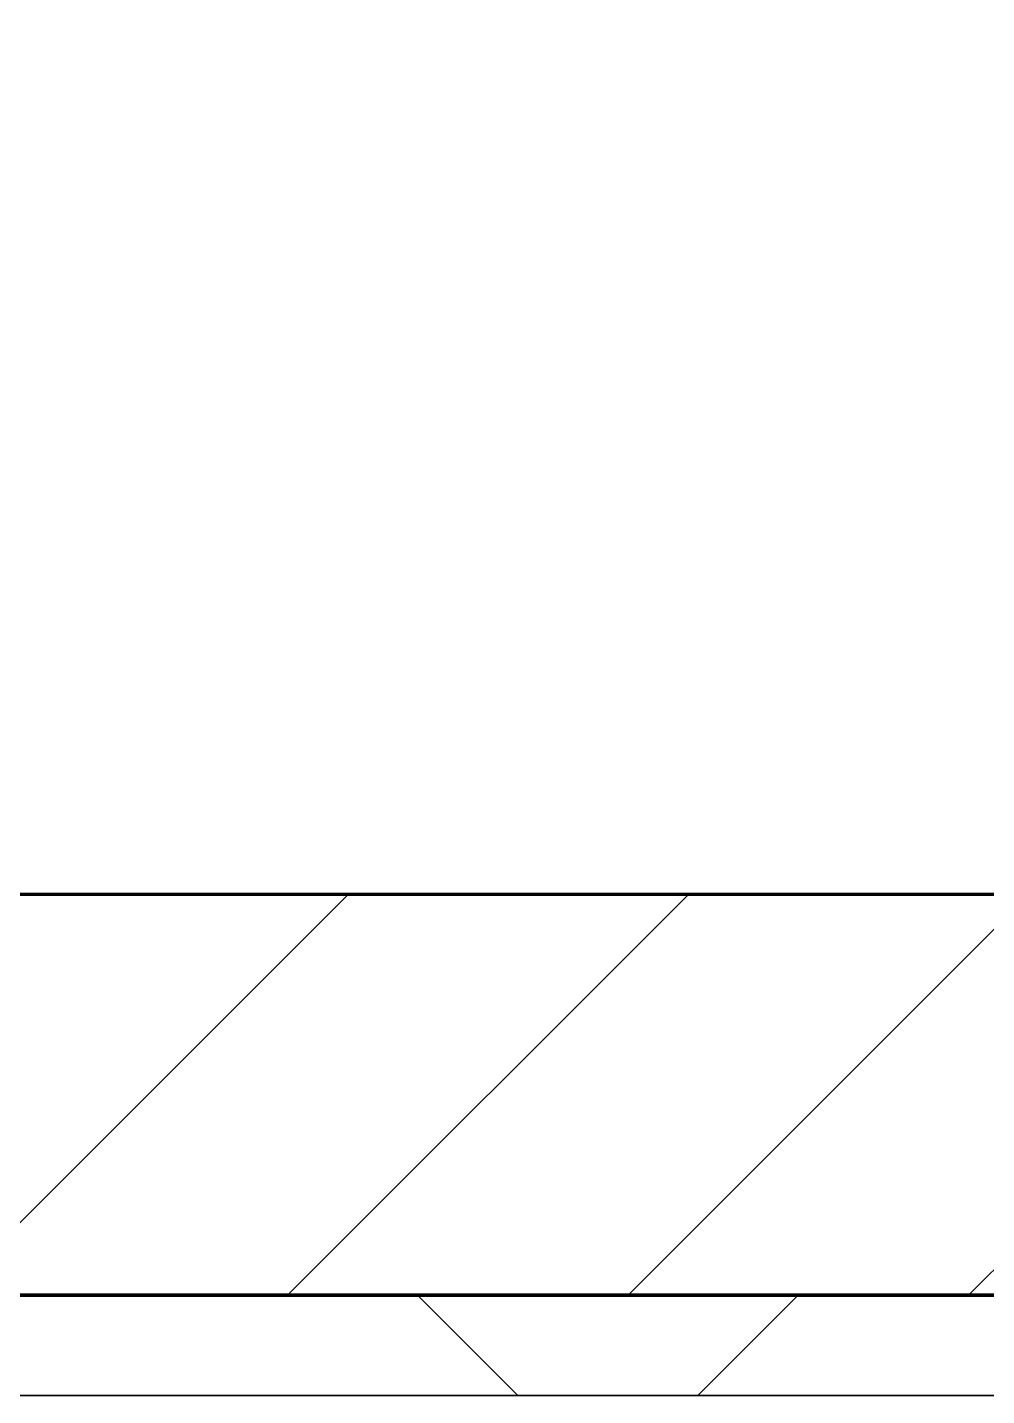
# Model space of a CAD drawing. Header units: millimetres. Extents: x -853228 to -744682, y -17776 to 32484.
# Drawn here: x -830362 to -829884, y 7894 to 8576 of the extents above; entities that cross this region are included whole.
import ezdxf

# ---------------------------------------------------------------- set-up
doc = ezdxf.new("R2010")
doc.units = ezdxf.units.MM
for name, color, linetype, lineweight in [('A-GLAZ-CURT', 2, 'Continuous', 9), ('A-WALL', 5, 'Continuous', 35), ('A-WALL-FNSH', 2, 'Continuous', 35), ('A-WALL-PATT', 1, 'Continuous', 9)]:
    doc.layers.add(name, color=color, linetype=linetype, lineweight=lineweight)

# ---------------------------------------------------------------- blocks, each defined once
blk = doc.blocks.new('PPLS-PP19_Custom Tile Pattern - Custom Tile Pattern-V58-4281-01 ENLARGED LOWER PLATFORM LEVEL - REFLECTED CEILING PLAN - SHEET 2')
at = {"layer": 'A-GLAZ-CURT'}
for p, q in [((-300, 0), (300, 0)), ((300, 0), (-300, 0)), ((195.99, 0), (213.31, 0)), ((213.31, 0), (195.99, 0)), ((230.06, 0), (300, 0)), ((-300, -50), (300, -50)), ((300, -50), (-300, -50))]:
    blk.add_line(p, q, dxfattribs=at)
for points, knots in [([(9.32, 0), (9.08, 0), (7.65, 0), (2.57, 0), (-12.23, 0), (-25.64, 0), (-40, 0), (-56.24, 0), (-75.59, 0), (-94, 0), (-112.01, 0), (-114.94, 0), (-115.63, 0)], [-2922.926651, -2922.926651, -2922.926651, -2922.926651, -2882.788014, -2720.818881, -2518.50168, -2125.455881, -1792.521578, -1466.981642, -1208.454564, -789.402658, -501.969187, -243.577221, -243.577221, -243.577221, -243.577221]), ([(31.18, 0), (25.97, 0), (11.99, 0), (-16.92, 0), (-47.42, 0), (-65.77, 0), (-66.37, 0), (-66.38, 0)], [-4496.803627, -4496.803627, -4496.803627, -4496.803627, -4222.080604, -3745.412743, -2981.410125, -2542.574734, -2498.224237, -2498.224237, -2498.224237, -2498.224237]), ([(-36.78, 0), (-32.43, 0), (-19.22, 0), (8.83, 0), (43.36, 0), (70.92, 0), (82.12, 0), (83.66, 0)], [-6191.144455, -6191.144455, -6191.144455, -6191.144455, -5862.463379, -5340.621928, -4573.028122, -4094.177415, -3869.465285, -3869.465285, -3869.465285, -3869.465285]), ([(30.82, 0), (29.27, 0), (20.14, 0), (3.54, 0), (-16.58, 0), (-34.76, 0), (-36.04, 0)], [-10462.034656, -10462.034656, -10462.034656, -10462.034656, -10363.088938, -9884.23066, -9424.652049, -9182.880979, -9182.880979, -9182.880979, -9182.880979]), ([(70.61, 0), (66.16, 0), (55.8, 0), (39.61, 0), (24.74, 0), (2.64, 0), (-17.84, 0), (-30.57, 0), (-31.82, 0), (-32, 0)], [-4647.237329, -4647.237329, -4647.237329, -4647.237329, -4326.416877, -4098.545751, -3766.694881, -3333.063701, -2994.501669, -2698.150104, -2614.070998, -2614.070998, -2614.070998, -2614.070998]), ([(8.33, 0), (8.19, 0), (7.18, 0), (0.32, 0), (-13.89, 0), (-24.92, 0), (-29.03, 0)], [-3574.286521, -3574.286521, -3574.286521, -3574.286521, -3526.962355, -3285.499107, -2903.012179, -2680.714891, -2680.714891, -2680.714891, -2680.714891]), ([(-28.57, 0), (-26.93, 0), (-20.29, 0), (-11.45, 0), (2.08, 0), (13.15, 0), (21.24, 0), (24.62, 0), (24.72, 0), (24.72, 0)], [-5361.429781, -5361.429781, -5361.429781, -5361.429781, -5261.36855, -5050.479954, -4785.90057, -4596.498881, -4445.288762, -4384.376941, -4376.041937, -4376.041937, -4376.041937, -4376.041937]), ([(76.63, 0), (74.8, 0), (67.65, 0), (53.52, 0), (37, 0), (24.07, 0), (12.82, 0), (-2.71, 0), (-15.19, 0), (-20.73, 0)], [-3095.572228, -3095.572228, -3095.572228, -3095.572228, -2950.589685, -2634.532728, -2313.748533, -2106.613311, -1925.670641, -1617.263037, -1300.788071, -1300.788071, -1300.788071, -1300.788071]), ([(-20.73, 0), (-19.04, 0), (-10.73, 0), (8.61, 0), (15.02, 0), (22.91, 0), (31, 0), (38.24, 0), (44.7, 0), (47.53, 0)], [-2977.990157, -2977.990157, -2977.990157, -2977.990157, -2864.387349, -2439.246196, -2084.094819, -1956.422387, -1818.904206, -1645.594513, -1494.576379, -1494.576379, -1494.576379, -1494.576379]), ([(-20.6, 0), (-13.44, 0), (6.18, 0), (22.06, 0), (37.44, 0), (43.61, 0), (47.75, 0), (48.24, 0)], [-2129.983776, -2129.983776, -2129.983776, -2129.983776, -1716.209403, -1206.526904, -1089.329421, -901.315459, -876.499841, -876.499841, -876.499841, -876.499841]), ([(-20.53, 0), (-17, 0), (-7.84, 0), (4.23, 0), (9.64, 0), (10.14, 0), (10.18, 0)], [-3775.446925, -3775.446925, -3775.446925, -3775.446925, -3589.737505, -3285.047089, -3066.359526, -3044.715262, -3044.715262, -3044.715262, -3044.715262]), ([(-15.19, 0), (-13.07, 0), (7.48, 0), (31.34, 0), (46.1, 0), (48.24, 0)], [-461.142613, -461.142613, -461.142613, -461.142613, -429.606584, -390.253598, -383.629604, -383.629604, -383.629604, -383.629604]), ([(-2.63, 0), (-2.47, 0), (-1.22, 0), (4.92, 0), (15.97, 0), (22.54, 0), (24.49, 0)], [-226.825321, -226.825321, -226.825321, -226.825321, -220.269177, -206.416616, -198.214427, -187.717507, -187.717507, -187.717507, -187.717507]), ([(48.24, 0), (44.06, 0), (33.04, 0), (12, 0), (3.08, 0), (-1.67, 0), (-2.25, 0)], [-320.299901, -320.299901, -320.299901, -320.299901, -307.516438, -285.83788, -246.234814, -234.646884, -234.646884, -234.646884, -234.646884]), ([(24.69, 0), (24.54, 0), (20.99, 0), (15.48, 0), (10.8, 0), (9.63, 0)], [-4368.572414, -4368.572414, -4368.572414, -4368.572414, -4306.476363, -4080.000647, -3772.857994, -3772.857994, -3772.857994, -3772.857994]), ([(18.16, 0), (19.15, 0), (24.25, 0), (25.66, 0), (26.12, 0)], [-5700.113719, -5700.113719, -5700.113719, -5700.113719, -5554.232259, -5302.431367, -5302.431367, -5302.431367, -5302.431367]), ([(47.71, 0), (45.87, 0), (40.95, 0), (29.53, 0), (20.67, 0), (18.85, 0), (18.16, 0)], [-6433.096879, -6433.096879, -6433.096879, -6433.096879, -6314.283804, -6135.05769, -5972.647715, -5832.674503, -5832.674503, -5832.674503, -5832.674503]), ([(27.44, 0), (27.9, 0), (29.54, 0), (38.07, 0), (53.39, 0), (71.67, 0), (84.83, 0), (86.01, 0), (92.51, 0), (94.33, 0)], [-5037.309798, -5037.309798, -5037.309798, -5037.309798, -4887.603822, -4705.298446, -4353.683244, -3960.84581, -3759.045785, -3336.541051, -2783.776468, -2783.776468, -2783.776468, -2783.776468]), ([(27.89, 0), (29.09, 0), (33.4, 0), (48.37, 0), (71.92, 0), (97.37, 0), (110.89, 0), (116.09, 0)], [-147.777612, -147.777612, -147.777612, -147.777612, -135.792042, -118.513713, -97.899267, -63.759246, -47.927874, -47.927874, -47.927874, -47.927874]), ([(53.18, 0), (53.06, 0), (52.22, 0), (44.99, 0), (36.46, 0), (30.82, 0)], [-622.740158, -622.740158, -622.740158, -622.740158, -566.066452, -360.610861, 0, 0, 0, 0]), ([(136.44, 0), (121.66, 0), (86.93, 0), (51.16, 0), (31.18, 0)], [-106.750556, -106.750556, -106.750556, -106.750556, -59.610984, 0, 0, 0, 0]), ([(116.62, 0), (112.92, 0), (98.36, 0), (76.86, 0), (57.82, 0), (46.51, 0), (41.18, 0), (36.02, 0), (35.54, 0), (35.54, 0)], [-417.916945, -417.916945, -417.916945, -417.916945, -401.860199, -357.622665, -341.267687, -334.000314, -326.15566, -319.318397, -317.489778, -317.489778, -317.489778, -317.489778]), ([(36.29, 0), (37.77, 0), (48.82, 0), (64.79, 0), (95.91, 0), (124.45, 0), (132.42, 0), (134.6, 0)], [-314.598523, -314.598523, -314.598523, -314.598523, -305.899624, -287.17622, -249.500363, -194.761443, -152.241002, -152.241002, -152.241002, -152.241002]), ([(114.39, 0), (114.2, 0), (112.08, 0), (105.42, 0), (92.38, 0), (85.59, 0), (74.4, 0), (62.26, 0), (54.08, 0), (49.83, 0), (48.25, 0)], [-8148.58938, -8148.58938, -8148.58938, -8148.58938, -8105.191388, -7723.759874, -7531.75727, -7135.649961, -6924.452779, -6738.82075, -6548.303034, -6444.996972, -6444.996972, -6444.996972, -6444.996972]), ([(48.3, 0), (49, 0), (53.57, 0), (58.74, 0), (61.34, 0), (61.45, 0)], [-1480.726743, -1480.726743, -1480.726743, -1480.726743, -1443.202566, -1228.752106, -1120.932285, -1120.932285, -1120.932285, -1120.932285]), ([(48.54, 0), (50.85, 0), (58.18, 0), (64.47, 0), (72.74, 0), (75.22, 0), (76.03, 0), (76.21, 0)], [-871.356999, -871.356999, -871.356999, -871.356999, -753.071572, -495.328968, -421.953223, -334.951786, -290.452333, -290.452333, -290.452333, -290.452333]), ([(103.09, 0), (101.08, 0), (86.31, 0), (67.79, 0), (51.71, 0), (48.61, 0)], [-375.435014, -375.435014, -375.435014, -375.435014, -369.147452, -330.153101, -320.684075, -320.684075, -320.684075, -320.684075]), ([(48.88, 0), (60.72, 0), (83.91, 0), (106.51, 0), (117.19, 0)], [-382.965103, -382.965103, -382.965103, -382.965103, -346.313304, -312.933773, -312.933773, -312.933773, -312.933773]), ([(61.47, 0), (61.47, 0), (61.21, 0), (54.61, 0), (53.71, 0), (53.56, 0)], [-1113.311073, -1113.311073, -1113.311073, -1113.311073, -1096.402191, -891.204116, -747.28819, -747.28819, -747.28819, -747.28819]), ([(76.22, 0), (75.58, 0), (73.64, 0), (71.05, 0), (70.61, 0)], [-193.634889, -193.634889, -193.634889, -193.634889, -31.537676, 0, 0, 0, 0]), ([(94.4, 0), (94.4, 0), (94.64, 0), (99.11, 0), (108.97, 0), (120.79, 0), (139.94, 0), (163.31, 0), (185.23, 0), (193.62, 0), (194.69, 0), (194.79, 0)], [-2348.345796, -2348.345796, -2348.345796, -2348.345796, -2310.419338, -2233.599744, -2052.234781, -1843.028543, -1530.39897, -1095.004608, -529.74427, -295.064701, -265.121568, -265.121568, -265.121568, -265.121568]), ([(117.09, 0), (116.97, 0), (112.88, 0), (108.04, 0), (103.09, 0)], [-15.975958, -15.975958, -15.975958, -15.975958, -15.488593, 0, 0, 0, 0]), ([(117.16, 0), (116.05, 0), (113.72, 0), (111.98, 0), (105.66, 0), (105.23, 0), (105.23, 0)], [-9342.352953, -9342.352953, -9342.352953, -9342.352953, -9220.200448, -9012.77275, -8966.157302, -8929.495943, -8929.495943, -8929.495943, -8929.495943]), ([(105.26, 0), (105.52, 0), (111.01, 0), (112.65, 0), (113.59, 0)], [-8920.561005, -8920.561005, -8920.561005, -8920.561005, -8814.835624, -8577.462505, -8577.462505, -8577.462505, -8577.462505]), ([(117.15, 0), (119.77, 0), (123.8, 0), (128.63, 0), (128.95, 0)], [-46.863747, -46.863747, -46.863747, -46.863747, -39.050993, -35.895543, -35.895543, -35.895543, -35.895543]), ([(129.02, 0), (129.02, 0), (124.41, 0), (122.42, 0), (118.89, 0), (117.19, 0)], [-35.386604, -35.386604, -35.386604, -35.386604, -31.430235, -22.807238, -16.106663, -16.106663, -16.106663, -16.106663]), ([(168.37, 0), (167.68, 0), (162.47, 0), (148.87, 0), (126.32, 0), (117.2, 0)], [-543.375029, -543.375029, -543.375029, -543.375029, -530.793311, -458.593899, -418.756416, -418.756416, -418.756416, -418.756416]), ([(157.9, 0), (156.77, 0), (151.67, 0), (143.29, 0), (134.04, 0), (126.24, 0), (120.76, 0), (118.33, 0), (117.36, 0)], [-10292.955006, -10292.955006, -10292.955006, -10292.955006, -10098.273015, -9847.788484, -9677.714971, -9567.007022, -9453.21225, -9349.434131, -9349.434131, -9349.434131, -9349.434131]), ([(118.18, 0), (124.75, 0), (131.53, 0), (138.28, 0), (138.53, 0)], [-311.894639, -311.894639, -311.894639, -311.894639, -291.370682, -290.5735, -290.5735, -290.5735, -290.5735]), ([(128.58, 0), (128.8, 0), (130.16, 0), (139.26, 0), (152.67, 0), (161.24, 0), (162.19, 0), (162.75, 0)], [-633.326174, -633.326174, -633.326174, -633.326174, -627.736123, -618.981161, -602.094757, -592.980799, -581.414464, -581.414464, -581.414464, -581.414464]), ([(137.1, 0), (136, 0), (133.64, 0), (129.87, 0), (129.11, 0)], [-670.405967, -670.405967, -670.405967, -670.405967, -651.020627, -640.742133, -640.742133, -640.742133, -640.742133]), ([(186.15, 0), (184.27, 0), (179.19, 0), (171, 0), (161.95, 0), (161.28, 0), (158.35, 0), (157.85, 0), (157.77, 0)], [-11306.707996, -11306.707996, -11306.707996, -11306.707996, -11105.624034, -10839.086983, -10768.332124, -10666.779182, -10580.760289, -10550.278881, -10550.278881, -10550.278881, -10550.278881]), ([(300, 0), (286.53, 0), (254.22, 0), (207.11, 0), (177.41, 0), (159.34, 0), (158.33, 0), (158.3, 0)], [-285.253232, -285.253232, -285.253232, -285.253232, -244.693688, -187.987675, -143.776725, -129.632772, -123.352749, -123.352749, -123.352749, -123.352749]), ([(159.07, 0), (159.13, 0), (160.84, 0), (165.21, 0), (173.59, 0), (181.07, 0), (185.77, 0)], [-115.643202, -115.643202, -115.643202, -115.643202, -114.681583, -87.660824, -65.295536, -46.257281, -46.257281, -46.257281, -46.257281]), ([(162.75, 0), (165.4, 0), (170.91, 0), (172.61, 0), (172.61, 0)], [-111.264224, -111.264224, -111.264224, -111.264224, -56.742688, -19.085662, -19.085662, -19.085662, -19.085662]), ([(247.1, 0), (246.76, 0), (245.04, 0), (238.34, 0), (226.56, 0), (221.1, 0), (200.27, 0), (182.99, 0), (174.27, 0), (169.67, 0), (168.99, 0)], [-9649.085549, -9649.085549, -9649.085549, -9649.085549, -9581.591397, -9406.094246, -9221.510254, -9016.44624, -8717.832359, -8253.978395, -8152.463617, -8069.855175, -8069.855175, -8069.855175, -8069.855175]), ([(186.09, 0), (187.14, 0), (192.8, 0), (208.82, 0), (219.42, 0), (230.06, 0)], [-45.818847, -45.818847, -45.818847, -45.818847, -41.623857, -24.459831, 0, 0, 0, 0]), ([(186.13, 0), (187.1, 0), (192.7, 0), (201.08, 0), (207.47, 0), (213.96, 0), (215.11, 0)], [-240.92641, -240.92641, -240.92641, -240.92641, -237.955587, -223.92608, -215.862851, -208.75215, -208.75215, -208.75215, -208.75215]), ([(215.22, 0), (214.62, 0), (210.55, 0), (203.98, 0), (193.08, 0), (186.36, 0), (186.13, 0)], [-203.825446, -203.825446, -203.825446, -203.825446, -198.527383, -184.406837, -162.427601, -161.657476, -161.657476, -161.657476, -161.657476]), ([(186.47, 0), (187.92, 0), (195.05, 0), (201.73, 0), (208.81, 0), (213.9, 0), (241.96, 0), (266.73, 0), (281.71, 0), (291.71, 0), (296.52, 0), (297.86, 0), (298.09, 0)], [-7825.945987, -7825.945987, -7825.945987, -7825.945987, -7784.112253, -7606.717214, -7289.299508, -7042.621073, -6582.165592, -6068.460911, -5766.029927, -5566.724884, -5280.360606, -5199.253518, -5199.253518, -5199.253518, -5199.253518]), ([(193.8, 0), (193.33, 0), (191.36, 0), (188.82, 0), (186.59, 0)], [-11665.349007, -11665.349007, -11665.349007, -11665.349007, -11565.880756, -11322.250507, -11322.250507, -11322.250507, -11322.250507]), ([(300, 0), (288.22, 0), (262, 0), (230.43, 0), (219.94, 0), (219.02, 0)], [-12528.858583, -12528.858583, -12528.858583, -12528.858583, -11905.454923, -11162.864862, -10856.732305, -10856.732305, -10856.732305, -10856.732305]), ([(219.9, 0), (220.86, 0), (227.84, 0), (242.06, 0), (246.54, 0), (246.96, 0)], [-10670.940496, -10670.940496, -10670.940496, -10670.940496, -10511.382485, -9925.173265, -9834.877357, -9834.877357, -9834.877357, -9834.877357]), ([(284.76, 0), (284.76, 0), (285.09, 0), (287.47, 0), (293.59, 0), (297.76, 0), (300, 0)], [-4110.630118, -4110.630118, -4110.630118, -4110.630118, -4053.389046, -3959.664717, -3862.421465, -3746.95702, -3746.95702, -3746.95702, -3746.95702]), ([(297.38, 0), (295.84, 0), (291.62, 0), (285.38, 0), (284.87, 0)], [-4803.172655, -4803.172655, -4803.172655, -4803.172655, -4358.271401, -4143.037883, -4143.037883, -4143.037883, -4143.037883])]:
    blk.add_open_spline(points, degree=3, knots=knots, dxfattribs=at)
for points in [[(24.49, 0), (25.23, 0), (25.72, 0), (26.04, 0)], [(80.35, 0), (79.57, 0), (78.27, 0), (76.63, 0)], [(84.06, 0), (83.48, 0), (82.41, 0), (81.72, 0)], [(168.74, 0), (168.74, 0), (169.81, 0), (171.51, 0)], [(186.13, 0), (180.59, 0), (175.06, 0), (169.49, 0)], [(171.51, 0), (175, 0), (180.3, 0), (185.01, 0)], [(172.07, 0), (176.59, 0), (181.14, 0), (185.75, 0)], [(195.11, 0), (194.91, 0), (194.44, 0), (193.8, 0)]]:
    blk.add_open_spline(points, degree=3, dxfattribs=at)
blk = doc.blocks.new('PPLS-PP19_Custom Tile Pattern - Custom Tile Pattern-V59-4281-01 ENLARGED LOWER PLATFORM LEVEL - REFLECTED CEILING PLAN - SHEET 2')
at = {"layer": 'A-GLAZ-CURT'}
for p, q in [((-300, 0), (300, 0)), ((300, 0), (-300, 0)), ((-293.07, 0), (-275.95, 0)), ((-275.95, 0), (-293.07, 0)), ((-222.32, 0), (-207.01, 0)), ((-207.01, 0), (-222.32, 0)), ((-206.59, 0), (-205, 0)), ((-205, 0), (-206.59, 0)), ((-300, -50), (300, -50)), ((300, -50), (-300, -50))]:
    blk.add_line(p, q, dxfattribs=at)
at = {"layer": 'A-GLAZ-CURT', "flags": 128}
for points in [[(-300, 0), (-291.56, 0), (-283.3, 0), (-275.98, 0)], [(-275.98, 0), (-283.55, 0), (-291.73, 0), (-300, 0)], [(-125.17, 0), (-128.55, 0), (-134.16, 0), (-140.03, 0), (-145.5, 0), (-150.63, 0), (-155.53, 0), (-160.27, 0), (-164.95, 0), (-169.65, 0), (-174.47, 0), (-179.49, 0), (-184.81, 0), (-190.44, 0), (-196.37, 0), (-202.58, 0), (-209.04, 0), (-215.73, 0), (-222.63, 0), (-229.72, 0), (-236.97, 0), (-244.39, 0), (-251.96, 0), (-259.67, 0), (-267.51, 0), (-275.48, 0)], [(-275.2, 0), (-267.26, 0), (-259.45, 0), (-251.77, 0), (-244.2, 0), (-236.74, 0), (-229.36, 0), (-222.06, 0), (-214.83, 0), (-207.71, 0)], [(-207.04, 0), (-200.76, 0), (-194.02, 0), (-187.54, 0), (-181.38, 0), (-175.58, 0), (-170.25, 0), (-165.64, 0), (-162.01, 0), (-159.53, 0), (-157.46, 0), (-154.52, 0), (-149.42, 0), (-141.84, 0), (-132.81, 0), (-126.08, 0)]]:
    blk.add_lwpolyline(points, dxfattribs=at)
at = {"layer": 'A-GLAZ-CURT'}
for points in [[(-300, 0), (-291.87, 0), (-283.83, 0), (-275.98, 0)], [(-138.75, 0), (-158.9, 0), (-181.65, 0), (-207.04, 0)], [(-138.06, 0), (-132.55, 0), (-127.98, 0), (-125.15, 0)], [(-133.82, 0), (-134.92, 0), (-136.03, 0), (-137.98, 0)]]:
    blk.add_open_spline(points, degree=3, dxfattribs=at)
for points, knots in [([(-207.59, 0), (-209.77, 0), (-232.75, 0), (-262.56, 0), (-294.48, 0), (-300, 0)], [-15280.193173, -15280.193173, -15280.193173, -15280.193173, -15131.813646, -13729.592194, -13439.944408, -13439.944408, -13439.944408, -13439.944408]), ([(-275.49, 0), (-268.69, 0), (-230.21, 0), (-182.98, 0), (-149.16, 0), (-138.07, 0)], [-4879.533852, -4879.533852, -4879.533852, -4879.533852, -4502.809032, -2700.551212, -1585.942531, -1585.942531, -1585.942531, -1585.942531]), ([(-138.11, 0), (-140.71, 0), (-147.66, 0), (-147.69, 0), (-158.72, 0), (-174.02, 0), (-185.59, 0), (-209.77, 0), (-232.01, 0), (-255.22, 0), (-262.59, 0), (-264.9, 0), (-265.4, 0)], [-3180.148911, -3180.148911, -3180.148911, -3180.148911, -2919.378265, -2477.344047, -2237.412286, -2029.680487, -1755.085331, -1400.429864, -858.079193, -543.655514, -208.940337, 0, 0, 0, 0]), ([(-258.6, 0), (-257.91, 0), (-254.26, 0), (-241.25, 0), (-225.99, 0), (-214.27, 0), (-208.91, 0), (-207.04, 0)], [-5722.54675, -5722.54675, -5722.54675, -5722.54675, -5657.471696, -5413.335975, -5017.494783, -4832.723979, -4734.119857, -4734.119857, -4734.119857, -4734.119857]), ([(-207.11, 0), (-212.29, 0), (-220.02, 0), (-231.26, 0), (-233.46, 0), (-234, 0)], [-1252.005263, -1252.005263, -1252.005263, -1252.005263, -978.033455, -846.069444, -682.911962, -682.911962, -682.911962, -682.911962]), ([(-233.49, 0), (-233.44, 0), (-232.38, 0), (-230.74, 0), (-225.3, 0), (-223.63, 0)], [-455.274641, -455.274641, -455.274641, -455.274641, -440.605512, -119.536984, 0, 0, 0, 0]), ([(-223.63, 0), (-219.39, 0), (-206.17, 0), (-188.58, 0), (-169.02, 0), (-152.12, 0), (-136.84, 0), (-127.33, 0), (-124.19, 0), (-123.43, 0), (-123.28, 0)], [-5463.295695, -5463.295695, -5463.295695, -5463.295695, -5161.076232, -4739.070012, -4465.409639, -4149.119819, -3839.893365, -3647.167523, -3488.92562, -3439.852845, -3439.852845, -3439.852845, -3439.852845]), ([(-138.69, 0), (-139.6, 0), (-142.04, 0), (-149.31, 0), (-162.01, 0), (-177.91, 0), (-194.24, 0), (-203.84, 0), (-207.04, 0)], [-2504.010527, -2504.010527, -2504.010527, -2504.010527, -2418.507304, -2308.929706, -2113.765672, -1763.376603, -1422.553702, -1253.130267, -1253.130267, -1253.130267, -1253.130267]), ([(-206.47, 0), (-205.37, 0), (-198.32, 0), (-185.8, 0), (-171.77, 0), (-158.7, 0), (-157.22, 0)], [-4723.981546, -4723.981546, -4723.981546, -4723.981546, -4666.091899, -4349.945572, -4000.813434, -3840.635403, -3840.635403, -3840.635403, -3840.635403]), ([(-152.35, 0), (-151.03, 0), (-147.71, 0), (-143.57, 0), (-138.62, 0)], [-3494.978217, -3494.978217, -3494.978217, -3494.978217, -3371.022232, -3227.460399, -3227.460399, -3227.460399, -3227.460399]), ([(-118.78, 0), (-121.86, 0), (-126.28, 0), (-136.96, 0), (-147.46, 0), (-150.03, 0), (-150.57, 0)], [-5938.474035, -5938.474035, -5938.474035, -5938.474035, -5700.061948, -5508.838257, -5298.784692, -5196.16478, -5196.16478, -5196.16478, -5196.16478]), ([(-150.34, 0), (-150.07, 0), (-147.75, 0), (-142.6, 0), (-127.26, 0), (-107.3, 0), (-90.42, 0), (-76.12, 0), (-71.05, 0), (-70.19, 0)], [-4948.728362, -4948.728362, -4948.728362, -4948.728362, -4883.323924, -4440.880425, -4054.690705, -3793.097032, -3402.597032, -3144.956779, -3092.955226, -3092.955226, -3092.955226, -3092.955226]), ([(-26.75, 0), (-27.82, 0), (-36.18, 0), (-53.55, 0), (-78.2, 0), (-110.94, 0), (-130.52, 0), (-147.74, 0), (-149.07, 0)], [-8718.362214, -8718.362214, -8718.362214, -8718.362214, -8532.293389, -8073.216054, -7508.296369, -7004.680444, -6449.282163, -6277.220794, -6277.220794, -6277.220794, -6277.220794]), ([(-148.23, 0), (-146.94, 0), (-141.91, 0), (-139.42, 0), (-138.07, 0)], [-6162.058746, -6162.058746, -6162.058746, -6162.058746, -6017.569127, -5716.685241, -5716.685241, -5716.685241, -5716.685241]), ([(-86.16, 0), (-91.37, 0), (-104.13, 0), (-122.65, 0), (-139.03, 0), (-146.11, 0), (-146.95, 0)], [-1681.3698, -1681.3698, -1681.3698, -1681.3698, -1374.161226, -945.742622, -741.901385, -489.130243, -489.130243, -489.130243, -489.130243]), ([(-146.69, 0), (-146.59, 0), (-145.49, 0), (-142.23, 0), (-139.47, 0), (-139.26, 0)], [-420.34245, -420.34245, -420.34245, -420.34245, -406.956646, -290.263673, -280.2283, -280.2283, -280.2283, -280.2283]), ([(-72.93, 0), (-75.51, 0), (-91.45, 0), (-115.18, 0), (-137.01, 0), (-138.1, 0)], [-19442.345229, -19442.345229, -19442.345229, -19442.345229, -18935.241197, -17136.203329, -17042.284072, -17042.284072, -17042.284072, -17042.284072]), ([(-137.8, 0), (-137.21, 0), (-135.91, 0), (-133.93, 0), (-128.78, 0), (-126.5, 0)], [-5695.996646, -5695.996646, -5695.996646, -5695.996646, -5560.701257, -5364.112219, -5231.017328, -5231.017328, -5231.017328, -5231.017328]), ([(-137.08, 0), (-131.66, 0), (-121.81, 0), (-110.8, 0), (-99.5, 0), (-91.46, 0)], [-1552.578953, -1552.578953, -1552.578953, -1552.578953, -1002.059161, -460.363443, 0, 0, 0, 0]), ([(-127.41, 0), (-131.63, 0), (-133.16, 0), (-134.09, 0), (-134.15, 0)], [-8540.990293, -8540.990293, -8540.990293, -8540.990293, -8266.114998, -8246.473386, -8246.473386, -8246.473386, -8246.473386]), ([(-134.15, 0), (-133.32, 0), (-130.31, 0), (-117.33, 0), (-92.04, 0), (-74.02, 0), (-62.74, 0), (-60.36, 0), (-59.97, 0)], [-7657.439573, -7657.439573, -7657.439573, -7657.439573, -7293.749979, -6839.55839, -6236.997189, -5713.340575, -5140.470607, -5006.787413, -5006.787413, -5006.787413, -5006.787413]), ([(-120.13, 0), (-120.14, 0), (-120.24, 0), (-121.3, 0), (-129.25, 0), (-133.82, 0)], [-2933.992132, -2933.992132, -2933.992132, -2933.992132, -2920.575025, -2840.280255, -2731.647847, -2731.647847, -2731.647847, -2731.647847]), ([(-113.43, 0), (-113.44, 0), (-113.96, 0), (-119.73, 0), (-125.43, 0), (-127.03, 0), (-127.41, 0)], [-328.499627, -328.499627, -328.499627, -328.499627, -282.672656, -98.539552, -24.539552, 0, 0, 0, 0]), ([(-126.5, 0), (-122.44, 0), (-108.71, 0), (-86.68, 0), (-63.44, 0), (-54.4, 0), (-48.53, 0), (-30.79, 0), (-18.03, 0), (8.61, 0), (15.02, 0), (22.91, 0), (31, 0), (39.04, 0), (51.19, 0), (58.74, 0), (61.34, 0), (61.45, 0)], [-5231.017328, -5231.017328, -5231.017328, -5231.017328, -4994.692869, -4542.524482, -4008.285538, -3689.699207, -3546.54457, -3315.260113, -2864.387349, -2439.246196, -2084.094819, -1956.422387, -1818.904206, -1645.594513, -1443.202566, -1228.752106, -1120.932285, -1120.932285, -1120.932285, -1120.932285]), ([(-125.15, 0), (-124.93, 0), (-121.96, 0), (-113.01, 0), (-98.9, 0), (-85.49, 0), (-73.78, 0), (-69.12, 0)], [-3362.7396, -3362.7396, -3362.7396, -3362.7396, -3342.215224, -3074.362186, -2902.289527, -2605.247022, -2333.195538, -2333.195538, -2333.195538, -2333.195538]), ([(-122.08, 0), (-122.01, 0), (-121.69, 0), (-121.2, 0), (-120.88, 0)], [-3136.336417, -3136.336417, -3136.336417, -3136.336417, -3110.304437, -3035.164275, -3035.164275, -3035.164275, -3035.164275])]:
    blk.add_open_spline(points, degree=3, knots=knots, dxfattribs=at)
blk = doc.blocks.new('*U516')
at = {"layer": 'A-GLAZ-CURT', "rotation": 180}
for name, p in [('PPLS-PP19_Custom Tile Pattern - Custom Tile Pattern-V59-4281-01 ENLARGED LOWER PLATFORM LEVEL - REFLECTED CEILING PLAN - SHEET 2', (-28800, 4315)), ('PPLS-PP19_Custom Tile Pattern - Custom Tile Pattern-V58-4281-01 ENLARGED LOWER PLATFORM LEVEL - REFLECTED CEILING PLAN - SHEET 2', (-28200, 4315))]:
    blk.add_blockref(name, p, dxfattribs=at)

msp = doc.modelspace()

# ---------------------------------------------------------------- hatches: boundary and pattern name
at = {"layer": 'A-WALL-PATT', "lineweight": 9}
h = msp.add_hatch(dxfattribs=at)
h.set_pattern_fill('FP_2', color=256, style=0, pattern_type=2)
h.set_pattern_definition([(45, (0, 0), (-84.852814, 84.852814), [])])
h.paths.add_polyline_path([(-814007.37, 7944.02), (-814007.37, 8144.02), (-842657.37, 8144.02), (-842657.37, 7944.02), (-826541.23, 7944.02), (-826539.02, 7948.97), (-826527.94, 7944.02), (-814073.76, 7944.02)])
h = msp.add_hatch(dxfattribs=at)
h.set_pattern_fill('FP_3', color=256, style=0, pattern_type=2)
h.set_pattern_definition([(45, (0, 0), (-212.13203, 212.13203), []), (135, (0, 0), (-212.13203, -212.13203), [])])
h.paths.add_polyline_path([(-818486.1, 7894.02), (-817973.34, 7894.02), (-817973.34, 7944.02), (-826527.94, 7944.02), (-826491.55, 7927.76), (-826489.44, 7931.09), (-826482.37, 7934.02), (-826475.3, 7931.09), (-826472.37, 7924.02), (-826472.37, 7919.19), (-826414.53, 7894.02), (-820692.28, 7894.02)])
h.paths.add_polyline_path([(-826582.37, 7894.02), (-826526.34, 7894.02), (-826557.37, 7907.88), (-826541.23, 7944.02), (-834960.89, 7944.02), (-834960.89, 7894.02), (-826621.36, 7894.02)])

# ---------------------------------------------------------------- linework, layer by layer
msp.add_spline([(-835882.37, 3579.02), (-801682.37, 12088.47), (-758836, 27096.51), (-744682.37, 3579.02)], degree=3)
at = {"layer": 'A-WALL', "color": 7, "lineweight": 70}
for p, q in [((-842657.37, 8144.02), (-826882.37, 8144.02)), ((-826582.37, 7944.02), (-835612.71, 7944.02)), ((-835612.71, 7944.02), (-826582.37, 7944.02))]:
    msp.add_line(p, q, dxfattribs=at)
at = {"layer": 'A-WALL-FNSH', "color": 250}
msp.add_line((-826582.37, 7894.02), (-834960.89, 7894.02), dxfattribs=at)

# ---------------------------------------------------------------- block references
msp.add_blockref('*U516', (-801682.37, 3579.02))

doc.saveas('drawing.dxf')
